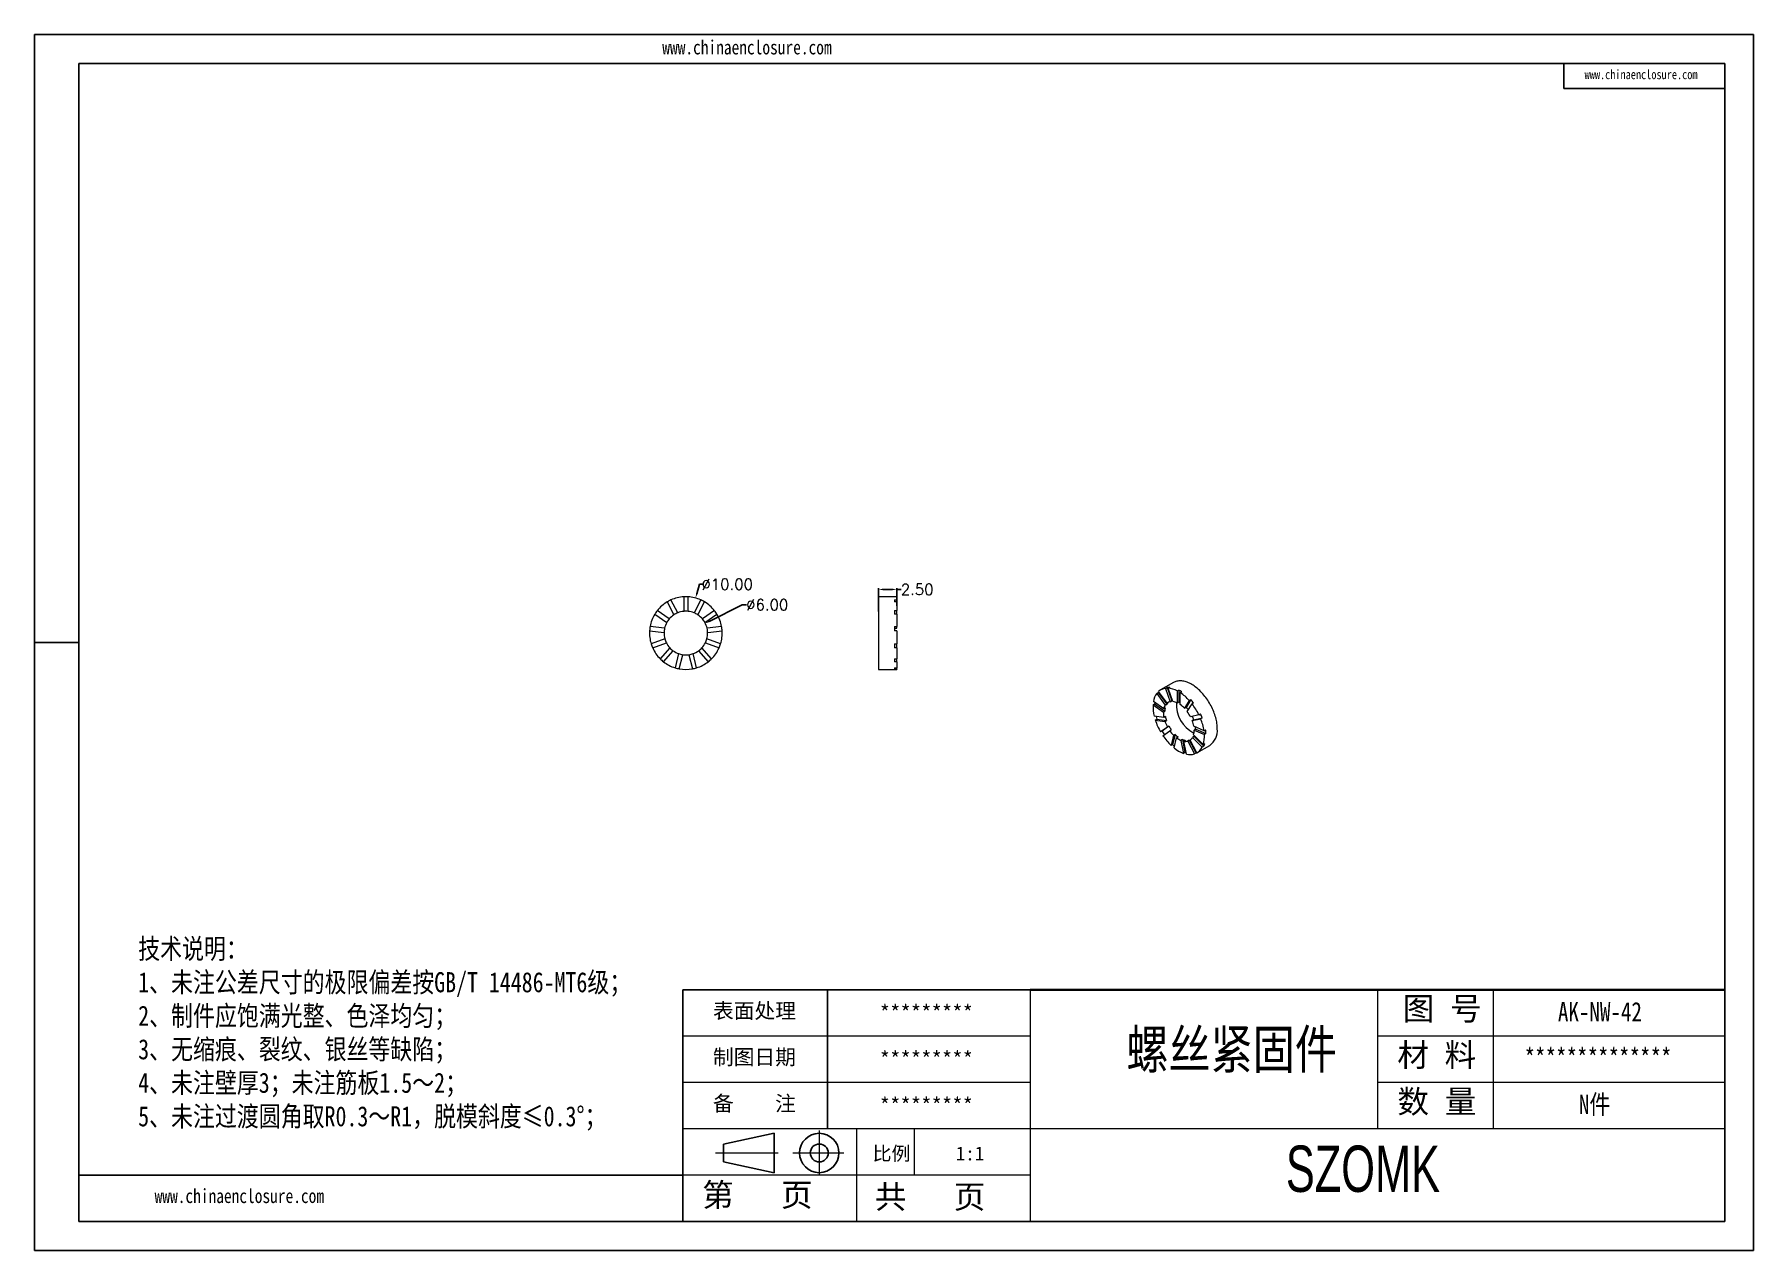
# Model space of a CAD drawing. Header units: inches. Extents: x 725 to 5279, y 573 to 1304.
# Drawn here: x 4777.6 to 5014.2, y 573 to 740.2 of the extents above; entities that cross this region are included whole.
import ezdxf

# ---------------------------------------------------------------- set-up
doc = ezdxf.new("R2010")
doc.units = ezdxf.units.IN
doc.linetypes.add('CENTER2', pattern=[28.575, 19.05, -3.175, 3.175, -3.175])
doc.layers.add('文字', color=81, linetype='Continuous')
for name, color, linetype, lineweight in [('粗实线', 7, 'Continuous', 30), ('细实线', 3, 'Continuous', 9), ('细点划线', 2, 'CENTER2', 9)]:
    doc.layers.add(name, color=color, linetype=linetype, lineweight=lineweight)
doc.styles.get("Standard").update_dxf_attribs({"font": 'txt', "bigfont": 'gbcbig.shx'})
doc.styles.add('宋体', font='', dxfattribs={"width": 0.8, "height": 3.5})
doc.styles.add('长仿宋', font='', dxfattribs={"width": 0.7, "height": 4})
doc.styles.get('宋体').set_extended_font_data('SimSun')
doc.styles.get('长仿宋').set_extended_font_data('SimSun')
doc.dimstyles.new('2', dxfattribs={"dimtxt": 1.5, "dimasz": 0.6, "dimexe": 0.18, "dimexo": 0.0625, "dimgap": 0.09, "dimtad": 0, "dimtih": 1, "dimtoh": 1, "dimzin": 0, "dimdsep": 46, "dimtxsty": 'Standard', "dimcen": 0, "dimclrd": 3, "dimclre": 3, "dimadec": 0, "dimazin": 2, "dimtfac": 1, "dimtofl": 0, "dimtmove": 0, "dimatfit": 3, "dimfxl": 1, "dimtolj": 1, "dimtzin": 0, "dimarcsym": 0})

# ---------------------------------------------------------------- blocks, each defined once
blk = doc.blocks.new('*D52')
at = {"color": 3, "lineweight": -2}
for p, q in [((4869.14, 664.59), (4868.78, 663.27)), ((4869.74, 664.59), (4869.14, 664.59))]:
    blk.add_line(p, q, dxfattribs=at)
at = {"color": 3}
blk.add_solid([(4868.68, 663.3), (4868.87, 663.24), (4868.61, 662.69)], dxfattribs=at)
at = {"layer": 'Defpoints', "color": 0}
for p in [(4868.61, 662.69), (4865.93, 653.06)]:
    blk.add_point(p, dxfattribs=at)
at = {"color": 0, "insert": (4872.96, 664.59), "char_height": 1.5, "attachment_point": 5}
blk.add_mtext('\\A1;∅10.00', dxfattribs=at)
blk = doc.blocks.new('*D53')
at = {"color": 3, "lineweight": -2}
for p, q in [((4875.03, 661.77), (4870.49, 659.49)), ((4875.63, 661.77), (4875.03, 661.77))]:
    blk.add_line(p, q, dxfattribs=at)
at = {"color": 3}
blk.add_solid([(4870.45, 659.58), (4870.54, 659.4), (4869.96, 659.22)], dxfattribs=at)
at = {"layer": 'Defpoints', "color": 0}
for p in [(4869.96, 659.22), (4864.59, 656.53)]:
    blk.add_point(p, dxfattribs=at)
at = {"color": 0, "insert": (4878.47, 661.77), "char_height": 1.5, "attachment_point": 5}
blk.add_mtext('\\A1;∅6.00', dxfattribs=at)
blk = doc.blocks.new('*D54')
at = {"color": 3, "lineweight": -2}
for p, q in [((4893.79, 660.84), (4893.79, 664.06)), ((4894.39, 663.88), (4895.69, 663.88)), ((4896.29, 661.62), (4896.29, 664.06)), ((4896.29, 663.88), (4896.89, 663.88))]:
    blk.add_line(p, q, dxfattribs=at)
at = {"color": 3}
for points in [[(4894.39, 663.98), (4894.39, 663.78), (4893.79, 663.88)], [(4895.69, 663.98), (4895.69, 663.78), (4896.29, 663.88)]]:
    blk.add_solid(points, dxfattribs=at)
at = {"layer": 'Defpoints', "color": 0}
for p in [(4896.29, 663.88), (4893.79, 660.78), (4896.29, 661.56)]:
    blk.add_point(p, dxfattribs=at)
at = {"color": 0, "insert": (4899.1, 663.88), "char_height": 1.5, "attachment_point": 5}
blk.add_mtext('\\A1;2.50', dxfattribs=at)

msp = doc.modelspace()

# ---------------------------------------------------------------- linework, layer by layer
for p, q in [((4777.643, 740.203), (5014.177, 740.203)), ((4777.643, 740.203), (4777.643, 572.957)), ((5014.177, 740.203), (5014.177, 572.957)), ((4783.763, 736.221), (5010.195, 736.221)), ((4783.763, 736.221), (4783.763, 576.939)), ((4988.073, 736.221), (4988.073, 732.765)), ((5010.195, 736.221), (5010.195, 576.939)), ((4988.073, 732.765), (5010.195, 732.765)), ((4783.763, 656.58), (4777.643, 656.58)), ((4777.643, 650.386), (4777.643, 572.957)), ((4914.626, 608.795), (4866.841, 608.795)), ((4866.841, 576.939), (4866.841, 608.795)), ((4886.751, 589.681), (4886.751, 608.795)), ((4866.841, 583.31), (4783.763, 583.31)), ((4783.763, 576.939), (5010.195, 576.939)), ((4777.643, 572.957), (5014.177, 572.957)), ((4777.643, 572.957), (4887.149, 572.957))]:
    msp.add_line(p, q)
at = {"color": 7, "linetype": 'Continuous', "lineweight": 15}
for p, q in [((4866.153, 660.658), (4865.22, 662.434)), ((4866.974, 662.866), (4866.974, 660.86)), ((4867.574, 660.86), (4867.574, 662.866)), ((4869.328, 662.434), (4868.396, 660.658)), ((4895.987, 662.875), (4893.787, 662.875)), ((4893.787, 662.875), (4893.787, 652.875)), ((4895.987, 662.875), (4895.987, 662.866)), ((4896.287, 662.866), (4895.987, 662.866)), ((4895.987, 662.434), (4896.287, 662.434)), ((4895.987, 662.434), (4895.987, 662.155)), ((4896.287, 662.866), (4896.287, 662.434)), ((4896.287, 662.155), (4896.287, 662.434)), ((4862.996, 660.464), (4864.647, 659.324)), ((4864.988, 659.818), (4863.337, 660.958)), ((4864.689, 662.155), (4865.621, 660.379)), ((4868.927, 660.379), (4869.859, 662.155)), ((4871.211, 660.958), (4869.56, 659.818)), ((4869.901, 659.324), (4871.552, 660.464)), ((4896.287, 662.155), (4895.987, 662.155)), ((4895.987, 660.958), (4896.287, 660.958)), ((4895.987, 660.958), (4895.987, 660.464)), ((4896.287, 660.464), (4895.987, 660.464)), ((4896.287, 662.155), (4896.287, 660.958)), ((4896.287, 660.464), (4896.287, 660.958)), ((4896.287, 660.464), (4896.287, 658.775)), ((4862.283, 658.179), (4864.275, 657.937)), ((4864.347, 658.533), (4862.356, 658.775)), ((4872.193, 658.775), (4870.201, 658.533)), ((4870.274, 657.937), (4872.265, 658.179)), ((4895.987, 658.775), (4896.287, 658.775)), ((4895.987, 658.775), (4895.987, 658.179)), ((4895.987, 658.533), (4896.287, 658.533)), ((4896.287, 658.179), (4895.987, 658.179)), ((4896.287, 658.533), (4896.287, 658.775)), ((4896.287, 658.179), (4896.287, 656.386)), ((4864.377, 657.097), (4862.501, 656.386)), ((4862.714, 655.825), (4864.59, 656.536)), ((4865.07, 655.84), (4863.74, 654.339)), ((4864.189, 653.941), (4865.519, 655.442)), ((4869.029, 655.442), (4870.359, 653.941)), ((4870.808, 654.339), (4869.478, 655.84)), ((4869.959, 656.536), (4871.835, 655.825)), ((4872.047, 656.386), (4870.172, 657.097)), ((4895.987, 656.386), (4896.287, 656.386)), ((4895.987, 656.386), (4895.987, 655.825)), ((4896.287, 655.825), (4895.987, 655.825)), ((4896.287, 655.825), (4896.287, 656.386)), ((4896.287, 655.825), (4896.287, 654.339)), ((4866.269, 655.049), (4865.789, 653.101)), ((4866.371, 652.958), (4866.851, 654.905)), ((4867.697, 654.905), (4868.177, 652.958)), ((4868.76, 653.101), (4868.28, 655.049)), ((4893.787, 652.875), (4896.287, 652.875)), ((4895.987, 654.339), (4896.287, 654.339)), ((4895.987, 654.339), (4895.987, 653.941)), ((4896.287, 653.941), (4895.987, 653.941)), ((4895.987, 653.101), (4896.287, 653.101)), ((4895.987, 653.101), (4895.987, 652.958)), ((4896.287, 652.958), (4895.987, 652.958)), ((4896.287, 653.941), (4896.287, 654.339)), ((4896.287, 653.941), (4896.287, 653.101)), ((4896.287, 652.958), (4896.287, 653.101)), ((4896.287, 652.958), (4896.287, 652.875)), ((4934.355, 651.072), (4932.587, 650.051)), ((4931.558, 648.006), (4931.77, 648.129)), ((4933.017, 647.453), (4931.609, 648.463)), ((4931.77, 648.129), (4933.178, 647.119)), ((4932.062, 649.581), (4932.274, 649.703)), ((4932.062, 649.581), (4933.229, 647.976)), ((4932.274, 649.703), (4933.441, 648.099)), ((4933.47, 648.241), (4932.303, 649.845)), ((4933.259, 650.271), (4933.471, 650.394)), ((4933.259, 650.271), (4933.918, 648.44)), ((4933.682, 648.363), (4933.47, 648.241)), ((4933.471, 650.394), (4934.13, 648.563)), ((4933.847, 650.404), (4933.634, 650.282)), ((4934.294, 648.451), (4933.634, 650.282)), ((4933.918, 648.44), (4934.13, 648.563)), ((4934.875, 649.919), (4935.087, 650.041)), ((4934.875, 649.919), (4934.875, 648.281)), ((4934.875, 648.281), (4935.087, 648.403)), ((4935.087, 650.041), (4935.087, 648.403)), ((4935.511, 649.797), (4935.299, 649.674)), ((4935.299, 648.036), (4935.299, 649.674)), ((4936.539, 648.605), (4935.88, 647.535)), ((4936.751, 648.728), (4936.092, 647.658)), ((4936.255, 647.091), (4936.915, 648.161)), ((4936.539, 648.605), (4936.751, 648.728)), ((4937.127, 648.283), (4936.915, 648.161)), ((4931.558, 648.006), (4932.966, 646.996)), ((4933.038, 646.269), (4931.712, 646.453)), ((4931.862, 645.909), (4932.074, 646.031)), ((4931.862, 645.909), (4933.188, 645.724)), ((4932.074, 646.031), (4933.4, 645.846)), ((4932.966, 646.996), (4933.178, 647.119)), ((4933.229, 647.575), (4933.017, 647.453)), ((4933.25, 646.391), (4933.038, 646.269)), ((4933.188, 645.724), (4933.4, 645.846)), ((4933.229, 647.976), (4933.441, 648.099)), ((4935.88, 647.535), (4936.092, 647.658)), ((4937.871, 646.631), (4936.703, 646.374)), ((4936.944, 645.832), (4938.112, 646.088)), ((4937.156, 645.954), (4936.944, 645.832)), ((4937.156, 645.954), (4938.324, 646.211)), ((4937.871, 646.631), (4938.083, 646.753)), ((4938.324, 646.211), (4938.112, 646.088)), ((4933.528, 644.959), (4932.588, 644.276)), ((4932.8, 644.398), (4932.588, 644.276)), ((4933.74, 645.081), (4932.8, 644.398)), ((4932.905, 643.768), (4933.846, 644.451)), ((4933.74, 645.081), (4933.528, 644.959)), ((4933.846, 644.451), (4934.058, 644.573)), ((4934.376, 643.824), (4934.036, 642.429)), ((4934.588, 643.946), (4934.248, 642.552)), ((4934.588, 643.946), (4934.376, 643.824)), ((4934.448, 642.074), (4934.788, 643.469)), ((4934.788, 643.469), (4935, 643.591)), ((4937.197, 643.654), (4936.985, 643.532)), ((4936.985, 643.532), (4938.311, 642.185)), ((4938.462, 642.557), (4937.135, 643.903)), ((4938.565, 644.448), (4937.156, 645.063)), ((4937.197, 643.654), (4938.523, 642.308)), ((4937.42, 644.67), (4937.208, 644.547)), ((4937.208, 644.547), (4938.616, 643.932)), ((4937.42, 644.67), (4938.828, 644.054)), ((4938.565, 644.448), (4938.777, 644.57)), ((4938.828, 644.054), (4938.616, 643.932)), ((4934.248, 642.552), (4934.036, 642.429)), ((4935.598, 643.246), (4935.386, 643.123)), ((4935.386, 643.123), (4935.725, 641.337)), ((4935.598, 643.246), (4935.937, 641.459)), ((4935.937, 641.459), (4935.725, 641.337)), ((4935.798, 643.003), (4936.01, 643.125)), ((4936.137, 641.216), (4935.798, 643.003)), ((4936.54, 643.14), (4936.328, 643.018)), ((4936.328, 643.018), (4937.268, 641.249)), ((4936.54, 643.14), (4937.48, 641.371)), ((4937.586, 641.39), (4936.645, 643.16)), ((4937.48, 641.371), (4937.268, 641.249)), ((4937.586, 641.391), (4939.354, 642.411)), ((4938.523, 642.308), (4938.311, 642.185)), ((4938.462, 642.557), (4938.674, 642.679))]:
    msp.add_line(p, q, dxfattribs=at)
at = {"color": 7, "linetype": 'Continuous', "lineweight": 15, "flags": 128}
msp.add_lwpolyline([(4940.39, 644.701), (4940.386, 644.885), (4940.376, 645.072), (4940.358, 645.263), (4940.334, 645.457), (4940.303, 645.653), (4940.264, 645.852), (4940.219, 646.052), (4940.168, 646.254), (4940.109, 646.456), (4940.045, 646.66), (4939.974, 646.863), (4939.896, 647.066), (4939.813, 647.269), (4939.724, 647.47), (4939.629, 647.67), (4939.529, 647.868), (4939.423, 648.064), (4939.312, 648.258), (4939.197, 648.448), (4939.076, 648.635), (4938.952, 648.818), (4938.823, 648.997), (4938.69, 649.171), (4938.554, 649.341), (4938.414, 649.506), (4938.271, 649.665), (4938.125, 649.818), (4937.977, 649.965), (4937.826, 650.106), (4937.674, 650.24), (4937.52, 650.367), (4937.365, 650.487), (4937.208, 650.6), (4937.051, 650.704), (4936.894, 650.801), (4936.736, 650.89), (4936.579, 650.971), (4936.422, 651.043), (4936.266, 651.107), (4936.112, 651.162), (4935.958, 651.208), (4935.807, 651.246), (4935.658, 651.274), (4935.511, 651.294), (4935.366, 651.304), (4935.225, 651.306), (4935.087, 651.298), (4934.952, 651.281), (4934.821, 651.255), (4934.694, 651.221), (4934.572, 651.177), (4934.454, 651.125), (4934.355, 651.072)], dxfattribs=at)
at = {"color": 7, "linetype": 'Continuous', "lineweight": 15}
for centre, radius, start, end in [((4867.274, 657.875), 5, 114.25249, 121.13212), ((4867.274, 657.875), 5, 93.43981, 114.25249), ((4867.274, 657.875), 5, 86.56019, 93.43981), ((4867.274, 657.875), 5, 65.74751, 86.56019), ((4867.274, 657.875), 5, 58.86788, 65.74751), ((4867.274, 657.875), 5, 148.82443, 169.63711), ((4867.274, 657.875), 5, 141.9448, 148.82443), ((4867.274, 657.875), 5, 121.13212, 141.9448), ((4867.274, 657.875), 3, 123.43148, 139.64544), ((4867.274, 657.875), 3, 111.95314, 123.43148), ((4867.274, 657.875), 3, 95.73917, 111.95314), ((4867.274, 657.875), 3, 84.26083, 95.73917), ((4867.274, 657.875), 3, 68.04686, 84.26083), ((4867.274, 657.875), 3, 56.56852, 68.04686), ((4867.274, 657.875), 3, 40.35456, 56.56852), ((4867.274, 657.875), 5, 38.0552, 58.86788), ((4867.274, 657.875), 5, 31.17557, 38.0552), ((4867.274, 657.875), 5, 10.36289, 31.17557), ((4867.274, 657.875), 5, 176.51674, 197.32942), ((4867.274, 657.875), 5, 169.63711, 176.51674), ((4867.274, 657.875), 3, 178.81609, 195.03006), ((4867.274, 657.875), 3, 167.33775, 178.81609), ((4867.274, 657.875), 3, 151.12379, 167.33775), ((4867.274, 657.875), 3, 139.64544, 151.12379), ((4867.274, 657.875), 3, 28.87621, 40.35456), ((4867.274, 657.875), 3, 12.66225, 28.87621), ((4867.274, 657.875), 3, 344.96994, 1.18391), ((4867.274, 657.875), 3, 1.18391, 12.66225), ((4867.274, 657.875), 5, 342.67058, 3.48326), ((4867.274, 657.875), 5, 3.48326, 10.36289), ((4867.274, 657.875), 5, 197.32942, 204.20904), ((4867.274, 657.875), 5, 204.20904, 225.02173), ((4867.274, 657.875), 3, 195.03006, 206.5084), ((4867.274, 657.875), 3, 206.5084, 222.72237), ((4867.274, 657.875), 3, 222.72237, 234.20071), ((4867.274, 657.875), 3, 234.20071, 250.41468), ((4867.274, 657.875), 3, 289.58532, 305.79929), ((4867.274, 657.875), 3, 305.79929, 317.27763), ((4867.274, 657.875), 3, 317.27763, 333.4916), ((4867.274, 657.875), 3, 333.4916, 344.96994), ((4867.274, 657.875), 5, 314.97827, 335.79096), ((4867.274, 657.875), 5, 335.79096, 342.67058), ((4867.274, 657.875), 5, 225.02173, 231.90135), ((4867.274, 657.875), 5, 231.90135, 252.71403), ((4867.274, 657.875), 5, 252.71403, 259.59366), ((4867.274, 657.875), 3, 250.41468, 261.89302), ((4867.274, 657.875), 5, 259.59366, 280.40634), ((4867.274, 657.875), 3, 261.89302, 278.10698), ((4867.274, 657.875), 3, 278.10698, 289.58532), ((4867.274, 657.875), 5, 280.40634, 287.28597), ((4867.274, 657.875), 5, 287.28597, 308.09865), ((4867.274, 657.875), 5, 308.09865, 314.97827), ((4934.168, 648.077), 2.588, 144.4673, 171.41154), ((4935.869, 647.908), 4.105, 174.01204, 176.91129), ((4933.805, 648.554), 1.915, 139.79101, 143.1026), ((4933.446, 648.565), 1.716, 96.27104, 131.77815), ((4934.367, 647.496), 1.104, 128.2979, 146.93001), ((4934.098, 647.434), 1.022, 100.15157, 127.89762), ((4933.72, 648.278), 2.13, 86.58808, 96.70881), ((4933.382, 647.121), 3.171, 61.93252, 85.44175), ((4934.342, 647.413), 1.169, 94.61701, 100.43984), ((4934.056, 646.563), 1.903, 64.53384, 82.84043), ((4939.106, 648.042), 4.357, 176.19787, 243.79676), ((4932.947, 645.844), 4.711, 57.02251, 62.98287), ((4933.987, 646.028), 2.618, 59.93571, 65.16916), ((4931.767, 644.323), 6.411, 41.90614, 56.57702), ((4930.91, 643.41), 7.899, 38.08833, 42.31101), ((4930.163, 642.878), 8.573, 25.96052, 38.04), ((4937.11, 647.773), 5.557, 177.58883, 193.7338), ((4939.79, 648.454), 8.327, 197.80162, 210.11862), ((4939.069, 648.257), 7.341, 194.50584, 197.65398), ((4936.306, 646.96), 3.341, 179.37978, 191.94286), ((4934.536, 647.142), 1.55, 147.44131, 168.43753), ((4935.513, 647.089), 2.335, 167.96345, 179.26191), ((4937.498, 647.271), 4.338, 191.69774, 199.16971), ((4933.085, 644.88), 3.856, 43.53364, 54.94952), ((4932.718, 644.428), 4.671, 38.1368, 43.75319), ((4932.121, 644.009), 5.157, 27.30015, 36.70037), ((4932.894, 644.3), 4.33, 10.15171, 20.71575), ((4932.471, 644.196), 5.005, 20.5657, 26.48833), ((4930.555, 643.083), 8.374, 21.92948, 25.99075), ((4931.447, 643.366), 7.199, 8.64578, 22.22167), ((4940.268, 648.712), 8.624, 210.00898, 213.82115), ((4939.433, 648.137), 7.855, 213.79605, 226.60329), ((4937.919, 647.368), 5.009, 199.16765, 208.75259), ((4938.273, 647.561), 5.167, 208.67569, 215.32483), ((4937.706, 647.175), 4.725, 215.21657, 225.18276), ((4937.309, 646.687), 3.862, 225.2044, 233.27876), ((4936.486, 645.721), 2.821, 232.96937, 247.036), ((4936.017, 644.074), 1.109, 304.47805, 330.74985), ((4934.875, 644.482), 2.333, 345.6274, 1.59795), ((4935.989, 644.348), 1.393, 330.14053, 335.80579), ((4934.246, 644.609), 3.174, 1.09645, 6.27871), ((4934.739, 643.67), 3.885, 343.3537, 3.87165), ((4933.253, 643.762), 5.582, 2.99995, 8.32268), ((4937.892, 644.452), 2.51, 305.62223, 5.68995), ((4938.75, 647.354), 6.582, 226.85056, 229.87713), ((4937.404, 645.721), 4.694, 230.96483, 249.04055), ((4936.335, 645), 1.902, 247.20949, 260.16478), ((4936.026, 644.267), 1.284, 259.74108, 283.55581), ((4937.092, 644.618), 3.363, 249.91186, 252.8628), ((4936.643, 643.305), 2.149, 256.38294, 286.91395), ((4936.283, 644.149), 1.04, 284.28309, 292.96297), ((4936.945, 643.004), 1.718, 288.15772, 291.59568), ((4936.634, 642.988), 1.859, 300.79141, 334.43649), ((4936.217, 643.459), 2.578, 333.4836, 342.39525)]:
    msp.add_arc(centre, radius, start, end, dxfattribs=at)
at = {"layer": '粗实线', "color": 7, "lineweight": 40}
msp.add_line((5010.195, 608.795), (4914.626, 608.795), dxfattribs=at)
at = {"layer": '粗实线', "color": 7}
for p, q in [((4879.433, 589.085), (4872.471, 587.61)), ((4879.433, 589.085), (4879.433, 583.629)), ((4872.471, 587.61), (4872.471, 585.148)), ((4872.471, 585.148), (4879.433, 583.629))]:
    msp.add_line(p, q, dxfattribs=at)
for radius in [2.707, 1.231]:
    msp.add_circle((4885.629, 586.379), radius, dxfattribs=at)
at = {"layer": '细实线', "color": 7}
for p, q in [((4914.626, 608.795), (4914.626, 576.939)), ((4962.41, 608.795), (4962.41, 589.681)), ((4978.339, 608.795), (4978.339, 589.815)), ((4914.626, 602.424), (4866.841, 602.424)), ((5010.195, 602.424), (4962.41, 602.424)), ((4914.626, 596.053), (4866.841, 596.053)), ((5010.195, 596.053), (4962.41, 596.053)), ((5010.195, 589.681), (4866.841, 589.681)), ((4890.733, 589.681), (4890.733, 576.939)), ((4898.697, 589.681), (4898.697, 583.31)), ((4914.626, 583.31), (4866.841, 583.31))]:
    msp.add_line(p, q, dxfattribs=at)
at = {"layer": '细点划线', "color": 7}
for p, q in [((4885.629, 589.494), (4885.629, 583.31)), ((4871.361, 586.379), (4879.966, 586.379)), ((4882.009, 586.379), (4889.004, 586.379))]:
    msp.add_line(p, q, dxfattribs=at)

# ---------------------------------------------------------------- texts
at = {"char_height": 2.09531, "width": 1190.86932, "attachment_point": 1}
for s, insert in [('{\\fSimHei|b0|i0|c134|p49;表面处理}', (4870.996, 606.987)), ('{\\fSimHei|b0|i0|c134|p49;*********}', (4893.945, 606.718)), ('{\\fSimHei|b0|i0|c134|p49;制图日期}', (4870.996, 600.616)), ('{\\fSimHei|b0|i0|c134|p49;*********}', (4893.945, 600.346)), ('{\\fSimHei|b0|i0|c134|p49;备    注}', (4870.996, 594.245)), ('{\\fSimHei|b0|i0|c134|p49;*********}', (4893.945, 593.975))]:
    msp.add_mtext(s, dxfattribs=dict(at, insert=insert))
at = {"layer": '文字', "color": 0, "attachment_point": 1, "style": '宋体'}
for s, insert, char_height, width in [('www.chinaenclosure.com', (4864.027, 739.401), 1.94679, 34.20315), ('www.chinaenclosure.com', (4990.923, 735.346), 1.29786, 22.8021), ('{\\H1.111x;技术说明：\\P1、未注公差尺寸的极限偏差按GB/T 14486-MT6级；\\P2、制件应饱满光整、色泽均匀；\\P3、无缩痕、裂纹、银丝等缺陷；\\P4、未注壁厚3；未注筋板1.5～2；\\P5、未注过渡圆角取R0.3～R1，脱模斜度≤0.3%%D；}', (4791.924, 615.856), 2.48879, 90.65001), ('{\\H1.111x;AK-NW-42}', (4987.253, 607.131), 2.38924, 27.62226), ('螺丝紧固件', (4927.886, 603.295), 5.3094, 67.87895), ('{\\H1.111x;**************}', (4982.657, 600.76), 2.38924, 27.62226), ('{\\H1.111x;N件}', (4990.143, 594.388), 2.38924, 27.62226), ('www.chinaenclosure.com', (4794.187, 581.446), 1.94679, 34.20315)]:
    msp.add_mtext(s, dxfattribs=dict(at, insert=insert, char_height=char_height, width=width))
at = {"layer": '粗实线', "insert": (4949.823, 587.4), "char_height": 6.3713, "width": 71.44779, "attachment_point": 1, "style": '长仿宋'}
msp.add_mtext('{\\fSTXinwei|b0|i0|c134|p2;SZOMK}', dxfattribs=at)
at = {"layer": '细实线', "color": 7, "attachment_point": 1}
for s, insert, char_height, width in [('{\\fSimSun|b0|i0|c134|p54;图 号}', (4965.913, 607.828), 3.18565, 15.92824), ('{\\fSimSun|b0|i0|c134|p54;材 料   }', (4965.158, 601.457), 3.18565, 15.92824), ('{\\fSimSun|b0|i0|c134|p54;数 量}', (4965.174, 595.054), 3.18565, 14.39316), ('{\\fSimSun|b0|i0|c134|p54;比例}', (4892.963, 587.268), 1.91139, 8.3904), ('{\\fSimSun|b0|i0|c134|p54;1:1}', (4904.412, 587.268), 1.91139, 8.3904), ('{\\fSimSun|b0|i0|c134|p54;第   页}', (4869.522, 582.215), 3.18565, 23.89236), ('{\\fSimSun|b0|i0|c134|p54; 共   页}', (4891.123, 581.944), 3.18565, 23.89236)]:
    msp.add_mtext(s, dxfattribs=dict(at, insert=insert, char_height=char_height, width=width))

# ---------------------------------------------------------------- dimensions: what is measured, and where the dimension line sits
dim = msp.add_diameter_dim_2p(p1=(4865.934, 653.058), p2=(4868.615, 662.692), dimstyle='2')
dim.commit()
dim.dimension.update_dxf_attribs({"geometry": '*D52', "text_midpoint": (4872.958, 664.591), "dimtype": 163})
dim = msp.add_linear_dim(base=(4896.287, 663.883), p1=(4893.787, 660.778), p2=(4896.287, 661.556), dimstyle='2')
dim.commit()
dim.dimension.update_dxf_attribs({"geometry": '*D54', "text_midpoint": (4899.102, 663.883)})
dim = msp.add_diameter_dim_2p(p1=(4864.593, 656.53), p2=(4869.955, 659.221), dimstyle='2', override={"dimtmove": 1})
dim.commit()
dim.dimension.update_dxf_attribs({"geometry": '*D53', "text_midpoint": (4875.034, 661.771), "dimtype": 163})

doc.saveas('drawing.dxf')
